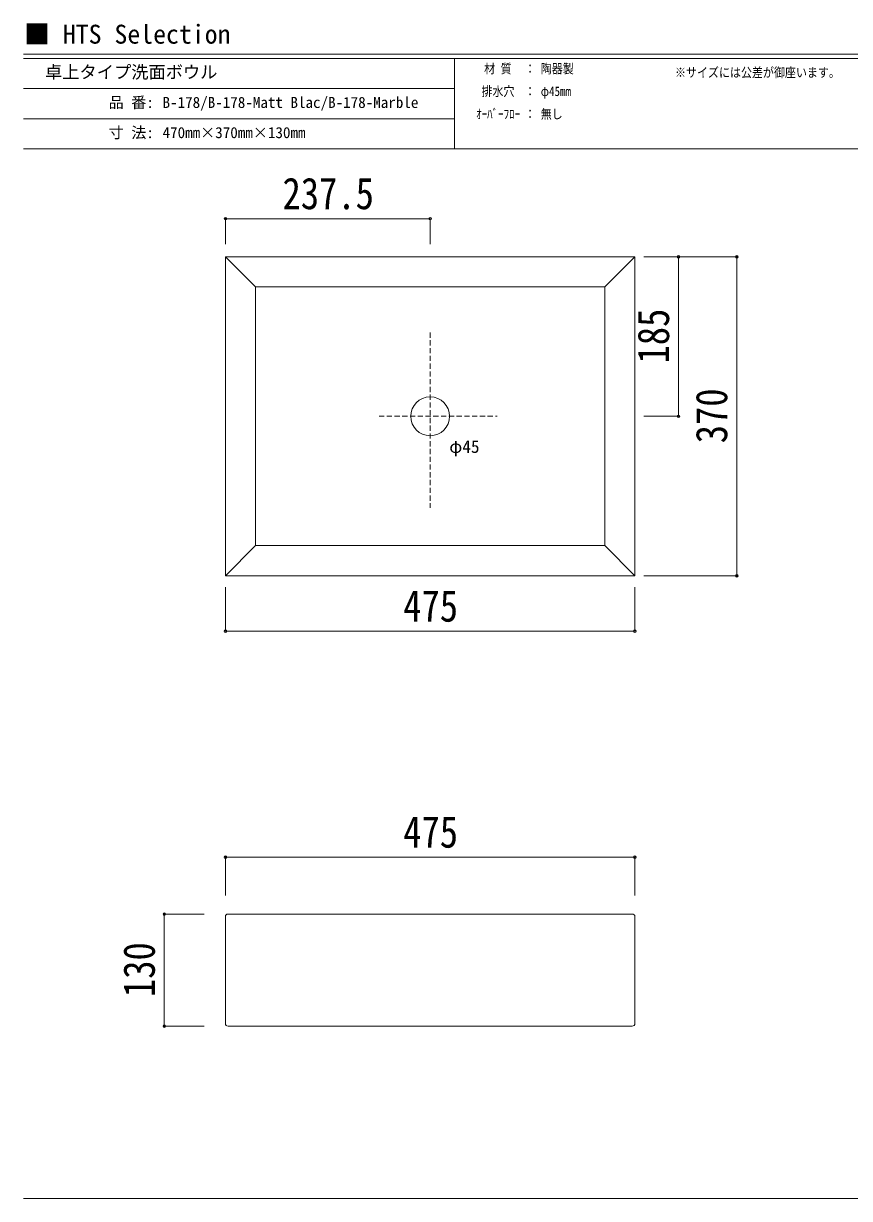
# Model space of a CAD drawing. Units: millimetres, scale not verified. Extents: x -1002 to 1011, y -687 to 676.
# Drawn here: x -1002 to -44, y -687 to 676 of the extents above; entities that cross this region are included whole.
import ezdxf
from ezdxf.enums import TextEntityAlignment as Align

# ---------------------------------------------------------------- set-up
doc = ezdxf.new("R2010")
doc.units = ezdxf.units.MM
doc.header["$LTSCALE"] = 5
doc.header["$PDMODE"] = 32
doc.header["$PDSIZE"] = 3
doc.linetypes.add('DASHED1', pattern=[1.8, 1.2, -0.6])
doc.layers.add('F-0', color=7, linetype='Continuous', lineweight=15)
doc.styles.add('ＭＳ ゴシック', font='')
doc.styles.get('ＭＳ ゴシック').set_extended_font_data('MS Gothic')

msp = doc.modelspace()

# ---------------------------------------------------------------- linework, layer by layer
at = {"layer": 'F-0'}
for p, q in [((1002.034, 640.036), (-1002.086, 640.036)), ((1002.034, 635.036), (-1002.086, 635.036)), ((-502.086, 635.036), (-502.086, 530.036)), ((-502.086, 600.036), (-1002.086, 600.036)), ((-502.086, 565.036), (-1002.086, 565.036)), ((1002.034, 530.036), (-1002.086, 530.036)), ((-767.858, 405.031), (-732.858, 370.031)), ((-327.858, 370.031), (-292.858, 405.031)), ((-767.858, 35.031), (-732.858, 70.031)), ((-327.858, 70.031), (-292.858, 35.031)), ((-767.858, -484.22), (-767.858, -360.22)), ((-295.858, -357.22), (-764.858, -357.22)), ((-292.858, -484.22), (-292.858, -360.22)), ((-295.858, -487.22), (-764.858, -487.22)), ((-1002.086, -687.064), (1002.034, -687.064))]:
    msp.add_line(p, q, dxfattribs=at)
at = {"layer": 'F-0', "color": 4, "lineweight": 9}
for p, q in [((-767.858, 449.223), (-530.358, 449.223)), ((-767.858, 449.223), (-767.858, 419.623)), ((-530.358, 449.223), (-530.358, 419.623)), ((-242.219, 405.031), (-282.474, 405.031)), ((-174.732, 405.031), (-282.474, 405.031)), ((-242.219, 405.031), (-242.219, 220.031)), ((-174.732, 405.031), (-174.732, 35.031)), ((-242.219, 220.031), (-282.474, 220.031)), ((-174.732, 35.031), (-282.474, 35.031)), ((-767.858, -29.107), (-767.858, 21.805)), ((-292.858, -29.107), (-292.858, 21.805)), ((-767.858, -29.107), (-292.858, -29.107)), ((-767.858, -291.2), (-292.858, -291.2)), ((-767.858, -291.2), (-767.858, -335.528)), ((-292.858, -291.2), (-292.858, -335.528)), ((-838.725, -357.22), (-838.725, -487.22)), ((-838.725, -357.22), (-792.692, -357.22)), ((-838.725, -487.22), (-792.692, -487.22))]:
    msp.add_line(p, q, dxfattribs=at)
at = {"layer": 'F-0', "color": 4, "linetype": 'DASHED1', "lineweight": 9}
for p, q in [((-530.358, 317.192), (-530.358, 113.923)), ((-589.69, 220.031), (-452.613, 220.031))]:
    msp.add_line(p, q, dxfattribs=at)
at = {"layer": 'F-0'}
for points in [[(-767.858, 405.031), (-292.858, 405.031), (-292.858, 35.031), (-767.858, 35.031)], [(-732.858, 70.031), (-327.858, 70.031), (-327.858, 370.031), (-732.858, 370.031)]]:
    msp.add_lwpolyline(points, close=True, dxfattribs=at)
msp.add_circle((-530.358, 220.031), 22.5, dxfattribs=at)
for centre, start, end in [((-764.858, -360.22), 90, 180), ((-295.858, -360.22), 0, 90), ((-764.858, -484.22), 180, 270), ((-295.858, -484.22), 270, 0), ((-295.858, -484.22), 270, 0)]:
    msp.add_arc(centre, 3, start, end, dxfattribs=at)
at = {"layer": 'F-0', "color": 6}
for p in [(-767.858, 449.223), (-530.358, 449.223), (-242.219, 405.031), (-174.732, 405.031), (-242.219, 220.031), (-174.732, 35.031), (-767.858, -29.107), (-292.858, -29.107), (-767.858, -291.2), (-292.858, -291.2), (-838.725, -357.22), (-838.725, -487.22)]:
    msp.add_point(p, dxfattribs=at)

# ---------------------------------------------------------------- texts
at = {"layer": 'F-0', "style": 'ＭＳ ゴシック'}
for s, height, p in [('■ HTS Selection', 21.99, (-1001.367, 645.583)), ('卓上タイプ洗面ボウル', 14.66, (-977.086, 607.536)), ('品 番:', 12.83, (-903.336, 573.786)), ('B-178/B-178-Matt Blac/B-178-Marble', 12.83, (-840.774, 573.786)), ('寸 法:', 12.83, (-903.336, 538.786)), ('470mm×370mm×130mm', 12.83, (-840.774, 538.786)), ('φ45', 14.66, (-508.194, 173.16))]:
    msp.add_text(s, height=height, dxfattribs=at).set_placement(p, align=Align.BOTTOM_LEFT)
at = {"layer": 'F-0', "style": 'ＭＳ ゴシック', "width": 0.85}
for s, p in [('材 質', (-467.711, 614.411)), ('：', (-420.836, 614.411)), ('陶器製', (-402.086, 614.411)), ('※サイズには公差が御座います。', (-246.359, 610.036)), ('排水穴', (-470.836, 588.161)), ('：', (-420.836, 588.161)), ('φ45mm', (-402.086, 588.161)), ('ｵｰﾊﾞｰﾌﾛｰ', (-477.086, 561.911)), ('：', (-420.836, 561.911)), ('無し', (-402.086, 561.911))]:
    msp.add_text(s, height=11, dxfattribs=at).set_placement(p, align=Align.BOTTOM_LEFT)
at = {"layer": 'F-0', "color": 3, "style": 'ＭＳ ゴシック', "width": 0.85}
for s, p in [('237.5', (-701.608, 449.223)), ('475', (-561.608, -29.107)), ('475', (-561.608, -291.2))]:
    msp.add_text(s, height=36.66, dxfattribs=at).set_placement(p, align=Align.BOTTOM_LEFT)
for s, p in [('185', (-242.219, 281.281)), ('370', (-174.732, 188.781)), ('130', (-838.725, -453.47))]:
    msp.add_text(s, height=36.66, rotation=90, dxfattribs=at).set_placement(p, align=Align.BOTTOM_LEFT)

doc.saveas('drawing.dxf')
